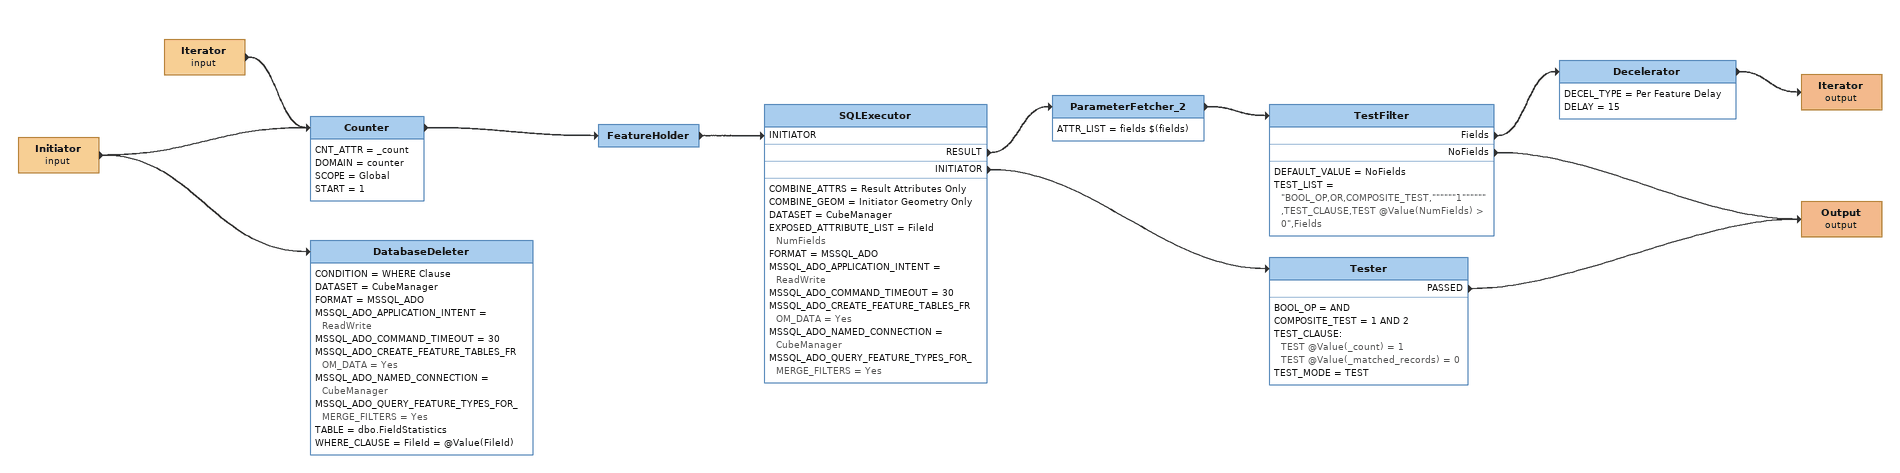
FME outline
Initiator (input)
    -> Counter
    -> DatabaseDeleter
DatabaseDeleter
    CONDITION = WHERE Clause
    DATASET = CubeManager
    FORMAT = MSSQL_ADO
    MSSQL_ADO_APPLICATION_INTENT = ReadWrite
    MSSQL_ADO_COMMAND_TIMEOUT = 30
    MSSQL_ADO_CREATE_FEATURE_TABLES_FROM_DATA = Yes
    MSSQL_ADO_NAMED_CONNECTION = CubeManager
    MSSQL_ADO_QUERY_FEATURE_TYPES_FOR_MERGE_FILTERS = Yes
    TABLE = dbo.FieldStatistics
    WHERE_CLAUSE = FileId = @Value(FileId)
Iterator (input)
    -> Counter
Counter
    CNT_ATTR = _count
    DOMAIN = counter
    SCOPE = Global
    START = 1
    -> FeatureHolder
FeatureHolder
    -> SQLExecutor [INITIATOR]
SQLExecutor
    COMBINE_ATTRS = Result Attributes Only
    COMBINE_GEOM = Initiator Geometry Only
    DATASET = CubeManager
    EXPOSED_ATTRIBUTE_LIST = FileId NumFields
    FORMAT = MSSQL_ADO
    MSSQL_ADO_APPLICATION_INTENT = ReadWrite
    MSSQL_ADO_COMMAND_TIMEOUT = 30
    MSSQL_ADO_CREATE_FEATURE_TABLES_FROM_DATA = Yes
    MSSQL_ADO_NAMED_CONNECTION = CubeManager
    MSSQL_ADO_QUERY_FEATURE_TYPES_FOR_MERGE_FILTERS = Yes
    RESULT -> ParameterFetcher_2
    INITIATOR -> Tester
ParameterFetcher_2
    ATTR_LIST = fields $(fields)
    -> TestFilter
TestFilter
    DEFAULT_VALUE = NoFields
    TEST_LIST = "BOOL_OP,OR,COMPOSITE_TEST,""""""1"""""",TEST_CLAUSE,TEST @Value(NumFields) > 0",Fields
    Fields -> Decelerator
    NoFields -> Output (output)
Decelerator
    DECEL_TYPE = Per Feature Delay
    DELAY = 15
    -> Iterator (output)
Iterator (output)
Tester
    BOOL_OP = AND
    COMPOSITE_TEST = 1 AND 2
    TEST_CLAUSE:
      TEST @Value(_count) = 1
      TEST @Value(_matched_records) = 0
    TEST_MODE = TEST
    PASSED -> Output (output)
Output (output)
